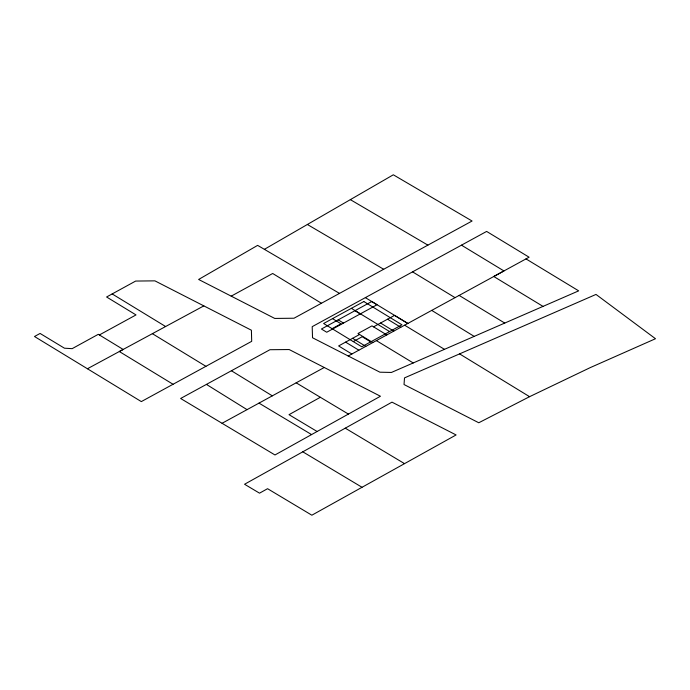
<?xml version="1.0" encoding="UTF-8"?>
<svg xmlns="http://www.w3.org/2000/svg" width="690" height="690" viewBox="0 0 690 690"><rect width="100%" height="100%" fill="white"/><g stroke="black" fill="none" stroke-linecap="round" stroke-linejoin="round"><path stroke-width="1.03" d="M264.382 249.332L393.326 174.794L472.072 221.016L294 318.228L274.749 318.435L198.625 279.467L257.629 245.373L339.497 293.388M311.578 434.579L274.974 454.969L180.625 398.484L269.937 349.718L289.179 349.545L380.44 396.241L311.578 434.579L258.983 403.115M302.789 451.821L391.989 402.149L456.09 434.95L311.854 515.206L267.565 488.693L259.535 493.169L244.562 484.251L302.789 451.821L362.009 487.269M320.35 397.276L289.015 414.673L317.124 431.5M173.061 384.278L119.327 351.529L123.174 349.451L98.316 334.305L72.157 348.657L64.446 348.2L40.089 333.443L34.5 336.504L141.321 401.597L251.695 341.326L251.402 330.217L154.905 280.856L135.654 281.063L106.588 296.993L136.016 314.925L99.369 334.952M231.202 296.148L272.688 273.49L321.419 303.255M332.097 328.682L341.015 323.808L332.537 318.633M359.585 334.486L338.618 345.94L351.848 354.013M373.557 326.844L394.533 315.39L407.764 323.463M353.271 341.593L362.19 336.72L370.668 341.895M222.051 423.289L324.248 367.494M348.209 356.005L529.101 257.206L486.631 231.426L312.199 326.655L312.536 337.764L379.905 372.195L391.446 372.445L578.677 290.852L525.996 258.897M87.423 368.753L203.826 305.886M529.566 396.681L478.765 422.763L404.021 384.528L404.513 377.887L596.005 294.423L655.5 338.73L590.261 367.606L529.566 396.681L459.575 353.884M350.348 199.643L427.895 245.131M307.361 224.483L383.683 269.272M296.174 382.821L348.407 414.078M345.267 428.171L404.487 463.611M461.472 245.166L503.95 270.946L493.764 276.5L543.03 306.395M459.117 295.406L504.744 323.075M412.568 271.869L455.029 297.64M365.364 297.64L407.842 323.42M404.59 325.188L444.464 349.338M351.374 308.344L389.6 331.545M376.361 340.601L413.224 362.957M387.538 319.211L400.769 327.276M380.552 323.024L393.783 331.096M354.979 310.681L360.275 313.916M386.788 334.917L371.97 325.878L357.998 333.52L372.816 342.559M338.204 319.849L343.499 323.075M352.59 338.307L365.821 346.371M345.604 342.128L358.835 350.192M112.168 293.931L165.617 326.525M152.369 333.675L205.922 366.321M431.699 310.379L474.185 336.392M231.409 370.754L272.309 395.853M206.422 384.399L247.046 409.644M363.828 301.539L323.619 323.507L361.75 346.768L401.951 324.8L363.828 301.539M371.755 301.513L321.428 329.018L326.724 332.244L377.051 304.747L371.755 301.513"/></g></svg>
